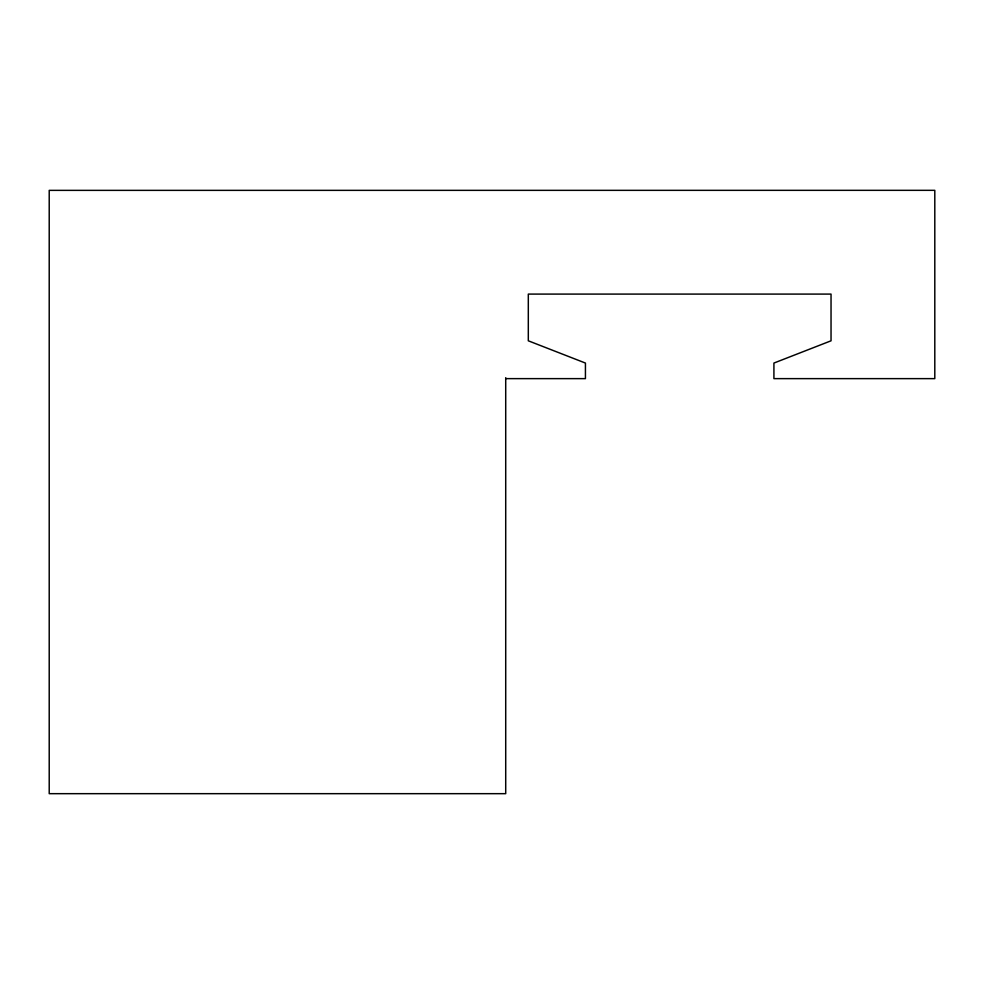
<?xml version="1.0" encoding="UTF-8"?>
<svg xmlns="http://www.w3.org/2000/svg" width="984" height="984" viewBox="0 0 984 984"><rect width="100%" height="100%" fill="white"/><g stroke="black" fill="none" stroke-linecap="round" stroke-linejoin="round"><path stroke-width="1.48" d="M505.714 378.631L585.431 378.631L585.431 363.059L528.31 340.808L528.31 294.093L831.037 294.093L831.037 340.808L773.916 363.059L773.916 378.631L934.8 378.631L934.8 190.33L49.212 190.367L49.212 793.67L505.714 793.67L505.714 377.721"/></g></svg>
